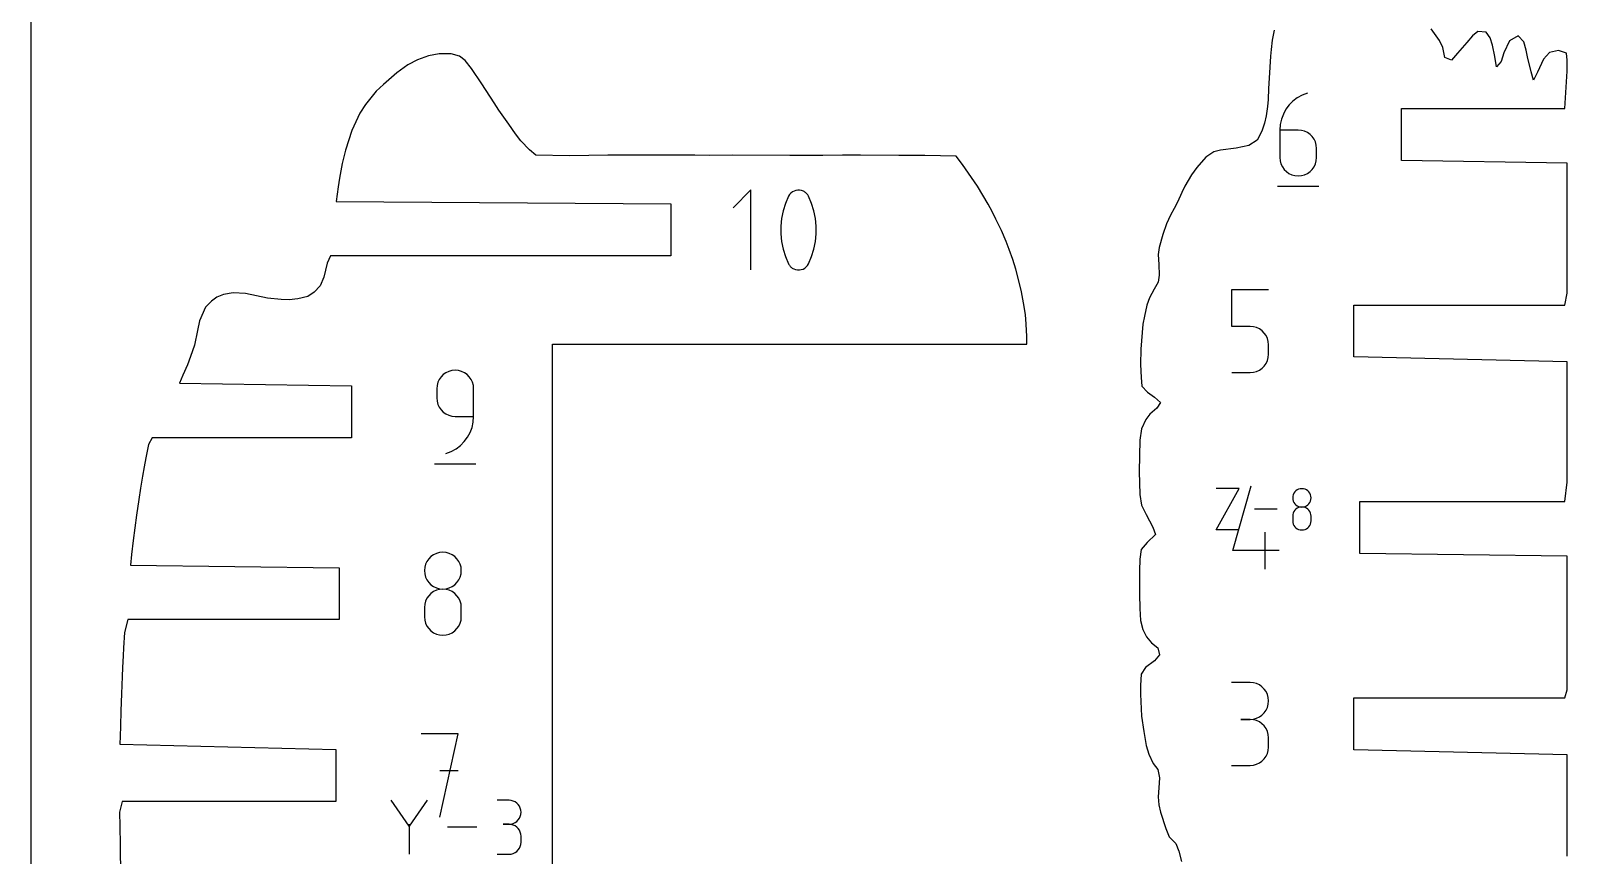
# Model space of a CAD drawing. Extents: x 0 to 600, y 0 to 900.
# Drawn here: x 0 to 115.4, y 212.5 to 274.4 of the extents above; entities that cross this region are included whole.
import ezdxf

# ---------------------------------------------------------------- set-up
doc = ezdxf.new("R2010")
doc.units = 0
doc.header["$MEASUREMENT"] = 0
for name, color, linetype in [('annotation', 7, 'Continuous'), ('boundary', 7, 'Continuous'), ('frame', 7, 'Continuous')]:
    doc.layers.add(name, color=color, linetype=linetype)

msp = doc.modelspace()

# ---------------------------------------------------------------- linework, layer by layer
at = {"layer": 'annotation', "color": 1}
for p, q in [((94.813514, 269.086028), (94.527446, 268.798746)), ((95.139537, 269.331885), (94.813514, 269.086028)), ((95.501796, 269.53132), (95.139537, 269.331885)), ((95.896572, 269.679337), (95.501796, 269.53132)), ((95.896572, 269.679337), (95.896572, 269.679337)), ((94.090049, 268.119894), (93.946157, 267.738318)), ((94.285052, 268.475035), (94.090049, 268.119894)), ((94.527446, 268.798746), (94.285052, 268.475035)), ((93.857095, 267.335303), (93.826582, 266.915848)), ((93.826582, 266.915848), (93.826582, 264.853252)), ((95.204629, 266.915848), (93.826582, 266.915848)), ((93.946157, 267.738318), (93.857095, 267.335303)), ((95.452474, 266.89373), (95.204629, 266.915848)), ((95.685688, 266.82994), (95.452474, 266.89373)), ((95.900391, 266.728326), (95.685688, 266.82994)), ((96.092706, 266.592734), (95.900391, 266.728326)), ((96.258752, 266.427011), (96.092706, 266.592734)), ((96.394651, 266.235004), (96.258752, 266.427011)), ((96.496524, 266.02056), (96.394651, 266.235004)), ((96.560492, 265.787525), (96.496524, 266.02056)), ((96.582677, 265.539746), (96.560492, 265.787525)), ((96.582677, 264.853252), (96.582677, 265.539746)), ((96.582677, 265.539746), (96.582677, 265.539746)), ((93.826582, 264.853252), (93.826582, 264.853252)), ((93.826582, 264.853252), (93.84883, 264.605354)), ((93.84883, 264.605354), (93.912959, 264.371997)), ((93.912959, 264.371997), (94.01504, 264.157086)), ((96.394651, 264.157086), (96.496524, 264.371997)), ((96.496524, 264.371997), (96.560492, 264.605354)), ((96.560492, 264.605354), (96.582677, 264.853252)), ((94.01504, 264.157086), (94.151148, 263.964527)), ((94.151148, 263.964527), (94.317354, 263.798222)), ((94.317354, 263.798222), (94.509732, 263.662078)), ((94.509732, 263.662078), (94.724355, 263.559997)), ((94.724355, 263.559997), (94.957297, 263.495886)), ((94.957297, 263.495886), (95.204629, 263.473648)), ((95.204629, 263.473648), (95.452474, 263.495886)), ((95.204629, 263.473648), (95.204629, 263.473648)), ((95.452474, 263.495886), (95.685688, 263.559997)), ((95.685688, 263.559997), (95.900391, 263.662078)), ((95.900391, 263.662078), (96.092706, 263.798222)), ((96.092706, 263.798222), (96.258752, 263.964527)), ((96.258752, 263.964527), (96.394651, 264.157086)), ((54.095601, 262.4151), (52.761049, 261.080172)), ((54.095601, 256.412065), (54.095601, 262.4151)), ((56.999783, 262.068622), (56.922291, 261.939756)), ((57.096358, 262.178437), (56.999783, 262.068622)), ((57.208819, 262.268141), (57.096358, 262.178437)), ((57.333968, 262.336671), (57.208819, 262.268141)), ((57.468608, 262.382962), (57.333968, 262.336671)), ((57.60954, 262.405954), (57.468608, 262.382962)), ((57.753568, 262.404582), (57.60954, 262.405954)), ((57.897494, 262.377785), (57.753568, 262.404582)), ((58.038119, 262.324499), (57.897494, 262.377785)), ((58.091953, 262.29621), (58.038119, 262.324499)), ((58.038119, 262.324499), (58.038119, 262.324499)), ((58.143612, 262.263716), (58.091953, 262.29621)), ((58.192845, 262.227275), (58.143612, 262.263716)), ((58.2394, 262.187143), (58.192845, 262.227275)), ((58.283028, 262.143578), (58.2394, 262.187143)), ((58.323476, 262.096838), (58.283028, 262.143578)), ((58.360495, 262.047179), (58.323476, 262.096838)), ((58.393833, 261.994858), (58.360495, 262.047179)), ((93.653985, 262.697937), (96.75683, 262.697937)), ((56.692176, 261.398617), (56.51959, 260.841783)), ((56.922291, 261.939756), (56.692176, 261.398617)), ((56.922291, 261.939756), (56.922291, 261.939756)), ((58.423238, 261.940133), (58.393833, 261.994858)), ((58.654469, 261.397878), (58.423238, 261.940133)), ((58.423238, 261.940133), (58.423238, 261.940133)), ((58.827891, 260.840208), (58.654469, 261.397878)), ((56.404533, 260.273697), (56.347004, 259.698796)), ((56.347004, 259.698796), (56.347004, 259.121523)), ((56.51959, 260.841783), (56.404533, 260.273697)), ((58.943506, 260.271563), (58.827891, 260.840208)), ((59.001314, 259.696384), (58.943506, 260.271563)), ((59.001314, 259.119111), (59.001314, 259.696384)), ((56.347004, 259.121523), (56.404533, 258.546316)), ((56.404533, 258.546316), (56.51959, 257.977615)), ((58.827891, 257.97604), (58.943506, 258.544182)), ((58.943506, 258.544182), (59.001314, 259.119111)), ((56.51959, 257.977615), (56.692176, 257.419862)), ((56.692176, 257.419862), (56.922291, 256.877495)), ((58.423238, 256.877872), (58.654469, 257.419123)), ((58.654469, 257.419123), (58.827891, 257.97604)), ((56.922291, 256.877495), (56.922291, 256.877495)), ((56.922291, 256.877495), (56.95159, 256.822879)), ((56.95159, 256.822879), (56.984681, 256.770819)), ((56.984681, 256.770819), (57.021426, 256.721473)), ((57.021426, 256.721473), (57.061684, 256.675)), ((57.061684, 256.675), (57.105316, 256.631556)), ((57.105316, 256.631556), (57.152183, 256.591302)), ((57.152183, 256.591302), (57.202145, 256.554393)), ((57.202145, 256.554393), (57.255064, 256.520989)), ((57.255064, 256.520989), (57.310798, 256.491247)), ((57.310798, 256.491247), (57.310798, 256.491247)), ((57.310798, 256.491247), (57.450316, 256.439091)), ((57.450316, 256.439091), (57.593404, 256.41318)), ((57.593404, 256.41318), (57.736826, 256.412455)), ((57.736826, 256.412455), (57.877348, 256.435861)), ((57.877348, 256.435861), (58.011735, 256.482341)), ((58.011735, 256.482341), (58.136752, 256.550839)), ((58.136752, 256.550839), (58.249165, 256.640298)), ((58.249165, 256.640298), (58.345739, 256.749661)), ((58.345739, 256.749661), (58.423238, 256.877872)), ((58.423238, 256.877872), (58.423238, 256.877872)), ((90.208871, 252.166118), (90.208871, 254.944887)), ((90.208871, 254.944887), (92.980204, 254.944887)), ((91.594537, 252.166118), (90.208871, 252.166118)), ((91.84334, 252.143878), (91.594537, 252.166118)), ((92.077625, 252.079736), (91.84334, 252.143878)), ((92.29345, 251.97756), (92.077625, 252.079736)), ((92.486879, 251.841218), (92.29345, 251.97756)), ((92.653972, 251.674579), (92.486879, 251.841218)), ((92.79079, 251.48151), (92.653972, 251.674579)), ((92.893394, 251.26588), (92.79079, 251.48151)), ((92.957845, 251.031557), (92.893394, 251.26588)), ((92.980204, 250.782408), (92.957845, 251.031557)), ((92.980204, 250.092119), (92.980204, 250.782408)), ((92.980204, 250.782408), (92.980204, 250.782408)), ((92.653843, 249.198479), (92.790703, 249.392104)), ((92.790703, 249.392104), (92.893349, 249.608202)), ((92.893349, 249.608202), (92.957832, 249.842849)), ((92.957832, 249.842849), (92.980204, 250.092119)), ((30.687754, 248.19153), (30.585108, 247.975379)), ((30.824613, 248.385216), (30.687754, 248.19153)), ((30.991738, 248.552505), (30.824613, 248.385216)), ((31.18518, 248.689464), (30.991738, 248.552505)), ((31.40099, 248.792161), (31.18518, 248.689464)), ((31.635219, 248.856662), (31.40099, 248.792161)), ((31.88392, 248.879037), (31.635219, 248.856662)), ((32.133135, 248.856662), (31.88392, 248.879037)), ((31.88392, 248.879037), (31.88392, 248.879037)), ((32.367638, 248.792161), (32.133135, 248.856662)), ((32.583529, 248.689464), (32.367638, 248.792161)), ((32.776906, 248.552505), (32.583529, 248.689464)), ((32.94387, 248.385216), (32.776906, 248.552505)), ((33.08052, 248.19153), (32.94387, 248.385216)), ((33.182957, 247.975379), (33.08052, 248.19153)), ((90.208871, 248.704887), (91.594537, 248.704887)), ((91.594537, 248.704887), (91.843237, 248.727248)), ((91.594537, 248.704887), (91.594537, 248.704887)), ((91.843237, 248.727248), (92.077467, 248.791714)), ((92.077467, 248.791714), (92.293277, 248.894358)), ((92.293277, 248.894358), (92.486718, 249.031256)), ((92.486718, 249.031256), (92.653843, 249.198479)), ((30.520625, 247.740696), (30.498253, 247.491414)), ((30.498253, 247.491414), (30.498253, 246.797602)), ((30.585108, 247.975379), (30.520625, 247.740696)), ((33.247279, 247.740696), (33.182957, 247.975379)), ((33.269586, 247.491414), (33.247279, 247.740696)), ((33.269586, 245.41037), (33.269586, 247.491414)), ((33.269586, 247.491414), (33.269586, 247.491414)), ((30.498253, 246.797602), (30.498253, 246.797602)), ((30.498253, 246.797602), (30.520625, 246.548333)), ((30.520625, 246.548333), (30.585108, 246.313686)), ((30.585108, 246.313686), (30.687754, 246.097587)), ((30.687754, 246.097587), (30.824613, 245.903963)), ((30.824613, 245.903963), (30.991738, 245.736739)), ((30.991738, 245.736739), (31.18518, 245.599842)), ((31.18518, 245.599842), (31.40099, 245.497197)), ((31.40099, 245.497197), (31.635219, 245.432731)), ((31.635219, 245.432731), (31.88392, 245.41037)), ((31.88392, 245.41037), (33.269586, 245.41037)), ((33.149375, 244.585261), (33.238907, 244.989649)), ((33.238907, 244.989649), (33.269586, 245.41037)), ((32.565249, 243.520946), (32.808788, 243.845824)), ((32.808788, 243.845824), (33.004749, 244.202291)), ((33.004749, 244.202291), (33.149375, 244.585261)), ((31.190499, 242.639037), (31.586759, 242.786703)), ((31.190499, 242.639037), (31.190499, 242.639037)), ((31.586759, 242.786703), (31.950476, 242.9863)), ((31.950476, 242.9863), (32.277893, 243.232743)), ((32.277893, 243.232743), (32.565249, 243.520946)), ((30.325094, 241.859037), (33.445094, 241.859037)), ((90.300246, 235.340513), (91.683956, 240.193281)), ((89.045585, 236.885757), (90.768021, 239.987854)), ((90.768021, 239.987854), (89.045585, 239.987854)), ((94.801883, 239.419523), (94.790768, 239.296176)), ((94.790768, 239.296176), (94.790768, 239.296176)), ((94.790768, 239.296176), (94.801889, 239.17225)), ((94.833924, 239.53574), (94.801883, 239.419523)), ((94.801889, 239.17225), (94.833946, 239.055582)), ((94.884931, 239.642856), (94.833924, 239.53574)), ((94.833946, 239.055582), (94.884974, 238.948126)), ((94.952948, 239.738901), (94.884931, 239.642856)), ((94.884974, 238.948126), (94.953012, 238.851839)), ((95.036015, 239.821902), (94.952948, 239.738901)), ((95.132174, 239.88989), (95.036015, 239.821902)), ((95.239468, 239.940893), (95.132174, 239.88989)), ((95.355938, 239.97294), (95.239468, 239.940893)), ((95.479625, 239.984061), (95.355938, 239.97294)), ((95.603313, 239.97294), (95.479625, 239.984061)), ((95.479625, 239.984061), (95.479625, 239.984061)), ((95.719783, 239.940893), (95.603313, 239.97294)), ((95.827077, 239.88989), (95.719783, 239.940893)), ((95.923236, 239.821902), (95.827077, 239.88989)), ((96.006303, 239.738901), (95.923236, 239.821902)), ((96.006239, 238.851839), (96.074277, 238.948126)), ((96.07432, 239.642856), (96.006303, 239.738901)), ((96.074277, 238.948126), (96.125305, 239.055582)), ((96.125327, 239.53574), (96.07432, 239.642856)), ((96.125305, 239.055582), (96.157361, 239.17225)), ((96.157368, 239.419523), (96.125327, 239.53574)), ((96.157361, 239.17225), (96.168483, 239.296176)), ((96.168483, 239.296176), (96.157368, 239.419523)), ((96.168483, 239.296176), (96.168483, 239.296176)), ((93.627773, 238.436806), (91.9316, 238.436806)), ((94.801883, 238.040578), (94.790768, 237.916709)), ((94.790768, 237.916709), (94.790768, 237.573545)), ((94.833924, 238.157201), (94.801883, 238.040578)), ((94.884931, 238.264622), (94.833924, 238.157201)), ((94.952948, 238.360885), (94.884931, 238.264622)), ((95.036015, 238.444033), (94.952948, 238.360885)), ((94.953012, 238.851839), (95.036095, 238.768675)), ((95.132174, 238.51211), (95.036015, 238.444033)), ((95.036095, 238.768675), (95.13226, 238.700588)), ((95.239468, 238.563159), (95.132174, 238.51211)), ((95.13226, 238.700588), (95.239546, 238.649534)), ((95.355938, 238.595223), (95.239468, 238.563159)), ((95.239546, 238.649534), (95.355989, 238.617468)), ((95.479625, 238.606345), (95.355938, 238.595223)), ((95.355989, 238.617468), (95.479625, 238.606345)), ((95.479625, 238.606345), (95.603262, 238.617468)), ((95.603313, 238.595229), (95.479625, 238.606345)), ((95.479625, 238.606345), (95.479625, 238.606345)), ((95.479625, 238.606345), (95.479625, 238.606345)), ((95.603262, 238.617468), (95.719705, 238.649534)), ((95.719783, 238.563181), (95.603313, 238.595229)), ((95.719705, 238.649534), (95.82699, 238.700588)), ((95.827077, 238.512153), (95.719783, 238.563181)), ((95.82699, 238.700588), (95.923156, 238.768675)), ((95.923236, 238.444097), (95.827077, 238.512153)), ((95.923156, 238.768675), (96.006239, 238.851839)), ((96.006303, 238.360965), (95.923236, 238.444097)), ((96.07432, 238.264708), (96.006303, 238.360965)), ((96.125327, 238.157279), (96.07432, 238.264708)), ((96.157368, 238.040629), (96.125327, 238.157279)), ((96.168483, 237.916709), (96.157368, 238.040629)), ((96.168483, 237.573545), (96.168483, 237.916709)), ((96.168483, 237.916709), (96.168483, 237.916709)), ((90.768021, 236.885757), (89.045585, 236.885757)), ((92.726435, 233.953281), (92.726435, 236.724614)), ((94.790768, 237.573545), (94.790768, 237.573545)), ((94.790768, 237.573545), (94.801889, 237.449686)), ((94.801889, 237.449686), (94.833946, 237.333196)), ((94.833946, 237.333196), (94.884974, 237.226)), ((94.884974, 237.226), (94.953012, 237.13002)), ((94.953012, 237.13002), (95.036095, 237.047178)), ((95.036095, 237.047178), (95.13226, 236.979398)), ((95.13226, 236.979398), (95.239546, 236.928603)), ((95.239546, 236.928603), (95.355989, 236.896716)), ((95.355989, 236.896716), (95.479625, 236.88566)), ((95.479625, 236.88566), (95.603262, 236.896716)), ((95.479625, 236.88566), (95.479625, 236.88566)), ((95.603262, 236.896716), (95.719705, 236.928603)), ((95.719705, 236.928603), (95.82699, 236.979398)), ((95.82699, 236.979398), (95.923156, 237.047178)), ((95.923156, 237.047178), (96.006239, 237.13002)), ((96.006239, 237.13002), (96.074277, 237.226)), ((96.074277, 237.226), (96.125305, 237.333196)), ((96.125305, 237.333196), (96.157361, 237.449686)), ((96.157361, 237.449686), (96.168483, 237.573545)), ((29.657964, 234.315044), (29.593513, 234.081268)), ((29.760568, 234.530513), (29.657964, 234.315044)), ((29.897386, 234.723711), (29.760568, 234.530513)), ((30.064479, 234.890672), (29.897386, 234.723711)), ((30.257908, 235.027432), (30.064479, 234.890672)), ((30.473734, 235.130027), (30.257908, 235.027432)), ((30.708018, 235.194491), (30.473734, 235.130027)), ((30.956821, 235.216861), (30.708018, 235.194491)), ((31.205624, 235.194491), (30.956821, 235.216861)), ((30.956821, 235.216861), (30.956821, 235.216861)), ((31.439908, 235.130027), (31.205624, 235.194491)), ((31.655734, 235.027432), (31.439908, 235.130027)), ((31.849163, 234.890672), (31.655734, 235.027432)), ((32.016256, 234.723711), (31.849163, 234.890672)), ((32.153074, 234.530513), (32.016256, 234.723711)), ((32.255678, 234.315044), (32.153074, 234.530513)), ((32.320129, 234.081268), (32.255678, 234.315044)), ((93.765, 235.340513), (90.300246, 235.340513)), ((29.593513, 234.081268), (29.571154, 233.833151)), ((29.571154, 233.833151), (29.571154, 233.833151)), ((29.571154, 233.833151), (29.593526, 233.583868)), ((29.593526, 233.583868), (29.658009, 233.349185)), ((29.658009, 233.349185), (29.760655, 233.133034)), ((32.152987, 233.133034), (32.255633, 233.349185)), ((32.255633, 233.349185), (32.320116, 233.583868)), ((32.320116, 233.583868), (32.342488, 233.833151)), ((32.342488, 233.833151), (32.320129, 234.081268)), ((32.342488, 233.833151), (32.342488, 233.833151)), ((29.760655, 233.133034), (29.897515, 232.939348)), ((30.064479, 232.11903), (29.897386, 231.951774)), ((29.897515, 232.939348), (30.06464, 232.77206)), ((30.257908, 232.255969), (30.064479, 232.11903)), ((30.06464, 232.77206), (30.258082, 232.635101)), ((30.473734, 232.358655), (30.257908, 232.255969)), ((30.258082, 232.635101), (30.473892, 232.532404)), ((30.708018, 232.423153), (30.473734, 232.358655)), ((30.473892, 232.532404), (30.708121, 232.467902)), ((30.956821, 232.445527), (30.708018, 232.423153)), ((30.708121, 232.467902), (30.956821, 232.445527)), ((30.956821, 232.445527), (31.205521, 232.467902)), ((31.205624, 232.423166), (30.956821, 232.445527)), ((30.956821, 232.445527), (30.956821, 232.445527)), ((30.956821, 232.445527), (30.956821, 232.445527)), ((31.205521, 232.467902), (31.439751, 232.532404)), ((31.439908, 232.3587), (31.205624, 232.423166)), ((31.439751, 232.532404), (31.65556, 232.635101)), ((31.655734, 232.256056), (31.439908, 232.3587)), ((31.65556, 232.635101), (31.849002, 232.77206)), ((31.849163, 232.119158), (31.655734, 232.256056)), ((31.849002, 232.77206), (32.016127, 232.939348)), ((32.016256, 231.951935), (31.849163, 232.119158)), ((32.016127, 232.939348), (32.152987, 233.133034)), ((29.593513, 231.307462), (29.571154, 231.058295)), ((29.571154, 231.058295), (29.571154, 230.368006)), ((29.657964, 231.542054), (29.593513, 231.307462)), ((29.760568, 231.758136), (29.657964, 231.542054)), ((29.897386, 231.951774), (29.760568, 231.758136)), ((32.153074, 231.75831), (32.016256, 231.951935)), ((32.255678, 231.542212), (32.153074, 231.75831)), ((32.320129, 231.307565), (32.255678, 231.542212)), ((32.342488, 231.058295), (32.320129, 231.307565)), ((32.342488, 230.368006), (32.342488, 231.058295)), ((32.342488, 231.058295), (32.342488, 231.058295)), ((29.571154, 230.368006), (29.571154, 230.368006)), ((29.571154, 230.368006), (29.593526, 230.118857)), ((29.593526, 230.118857), (29.658009, 229.884534)), ((29.658009, 229.884534), (29.760655, 229.668904)), ((32.152987, 229.668904), (32.255633, 229.884534)), ((32.255633, 229.884534), (32.320116, 230.118857)), ((32.320116, 230.118857), (32.342488, 230.368006)), ((29.760655, 229.668904), (29.897515, 229.475835)), ((29.897515, 229.475835), (30.06464, 229.309196)), ((30.06464, 229.309196), (30.258082, 229.172854)), ((30.258082, 229.172854), (30.473892, 229.070678)), ((30.473892, 229.070678), (30.708121, 229.006536)), ((30.708121, 229.006536), (30.956821, 228.984296)), ((30.956821, 228.984296), (31.205521, 229.006536)), ((30.956821, 228.984296), (30.956821, 228.984296)), ((31.205521, 229.006536), (31.439751, 229.070678)), ((31.439751, 229.070678), (31.65556, 229.172854)), ((31.65556, 229.172854), (31.849002, 229.309196)), ((31.849002, 229.309196), (32.016127, 229.475835)), ((32.016127, 229.475835), (32.152987, 229.668904)), ((91.590951, 225.434435), (90.205284, 225.434435)), ((91.840166, 225.412066), (91.590951, 225.434435)), ((92.074669, 225.347602), (91.840166, 225.412066)), ((92.29056, 225.245007), (92.074669, 225.347602)), ((92.483937, 225.108247), (92.29056, 225.245007)), ((92.650901, 224.941285), (92.483937, 225.108247)), ((92.787552, 224.748088), (92.650901, 224.941285)), ((92.889988, 224.532619), (92.787552, 224.748088)), ((92.95431, 224.298843), (92.889988, 224.532619)), ((92.976617, 224.050725), (92.95431, 224.298843)), ((92.95431, 223.801443), (92.976617, 224.050725)), ((92.976617, 224.050725), (92.976617, 224.050725)), ((92.074669, 222.749978), (92.29056, 222.852675)), ((92.29056, 222.852675), (92.483937, 222.989634)), ((92.483937, 222.989634), (92.650901, 223.156923)), ((92.650901, 223.156923), (92.787552, 223.350609)), ((92.787552, 223.350609), (92.889988, 223.56676)), ((92.889988, 223.56676), (92.95431, 223.801443)), ((91.590951, 222.663102), (90.897139, 222.663102)), ((90.897139, 222.663102), (91.590951, 222.663102)), ((91.590951, 222.663102), (91.840166, 222.685477)), ((91.840166, 222.640733), (91.590951, 222.663102)), ((91.590951, 222.663102), (91.590951, 222.663102)), ((91.840166, 222.685477), (92.074669, 222.749978)), ((92.074669, 222.576269), (91.840166, 222.640733)), ((92.29056, 222.473674), (92.074669, 222.576269)), ((92.483937, 222.336913), (92.29056, 222.473674)), ((92.650901, 222.169952), (92.483937, 222.336913)), ((92.787552, 221.976754), (92.650901, 222.169952)), ((92.889988, 221.761285), (92.787552, 221.976754)), ((92.95431, 221.52751), (92.889988, 221.761285)), ((32.112233, 221.569946), (29.337378, 221.569946)), ((30.725002, 215.329946), (32.112233, 221.569946)), ((92.976617, 221.279392), (92.95431, 221.52751)), ((92.95431, 220.33736), (92.976617, 220.58558)), ((92.976617, 220.58558), (92.976617, 221.279392)), ((92.976617, 221.279392), (92.976617, 221.279392)), ((92.074669, 219.288659), (92.29056, 219.391212)), ((92.29056, 219.391212), (92.483937, 219.52793)), ((92.483937, 219.52793), (92.650901, 219.694859)), ((92.650901, 219.694859), (92.787552, 219.888044)), ((92.787552, 219.888044), (92.889988, 220.103529)), ((92.889988, 220.103529), (92.95431, 220.33736)), ((32.112233, 218.791178), (30.725002, 218.791178)), ((90.205284, 219.20187), (91.590951, 219.20187)), ((91.590951, 219.20187), (91.840166, 219.224227)), ((91.590951, 219.20187), (91.590951, 219.20187)), ((91.840166, 219.224227), (92.074669, 219.288659)), ((28.419479, 214.637504), (27.066826, 216.593626)), ((29.771878, 216.593626), (28.419479, 214.637504)), ((35.931169, 216.588794), (35.030672, 216.588794)), ((36.093126, 216.574257), (35.931169, 216.588794)), ((36.245521, 216.532364), (36.093126, 216.574257)), ((36.385821, 216.465691), (36.245521, 216.532364)), ((36.51149, 216.376815), (36.385821, 216.465691)), ((36.619995, 216.268312), (36.51149, 216.376815)), ((36.708799, 216.14276), (36.619995, 216.268312)), ((36.775369, 216.002734), (36.708799, 216.14276)), ((36.81717, 215.850811), (36.775369, 216.002734)), ((36.831667, 215.689568), (36.81717, 215.850811)), ((28.419479, 214.794919), (28.419479, 212.538208)), ((35.931169, 214.787799), (35.480285, 214.787799)), ((35.480285, 214.787799), (35.931169, 214.787799)), ((35.931169, 214.787799), (36.093126, 214.802339)), ((36.093126, 214.773262), (35.931169, 214.787799)), ((35.931169, 214.787799), (35.931169, 214.787799)), ((36.093126, 214.802339), (36.245521, 214.844257)), ((36.245521, 214.731369), (36.093126, 214.773262)), ((36.245521, 214.844257), (36.385821, 214.910996)), ((36.385821, 214.664696), (36.245521, 214.731369)), ((36.385821, 214.910996), (36.51149, 215.000001)), ((36.51149, 215.000001), (36.619995, 215.108716)), ((36.619995, 215.108716), (36.708799, 215.234586)), ((36.708799, 215.234586), (36.775369, 215.375055)), ((36.775369, 215.375055), (36.81717, 215.527568)), ((36.81717, 215.527568), (36.831667, 215.689568)), ((36.831667, 215.689568), (36.831667, 215.689568)), ((33.510367, 214.565917), (31.293073, 214.565917)), ((36.51149, 214.57582), (36.385821, 214.664696)), ((36.619995, 214.467317), (36.51149, 214.57582)), ((36.708799, 214.341765), (36.619995, 214.467317)), ((36.775369, 214.201739), (36.708799, 214.341765)), ((36.81717, 214.049816), (36.775369, 214.201739)), ((36.831667, 213.888573), (36.81717, 214.049816)), ((36.831667, 213.437688), (36.831667, 213.888573)), ((36.831667, 213.888573), (36.831667, 213.888573)), ((35.030672, 212.538462), (35.931169, 212.538462)), ((35.931169, 212.538462), (36.093126, 212.552991)), ((35.931169, 212.538462), (35.931169, 212.538462)), ((36.093126, 212.552991), (36.245521, 212.594863)), ((36.245521, 212.594863), (36.385821, 212.661509)), ((36.385821, 212.661509), (36.51149, 212.750357)), ((36.51149, 212.750357), (36.619995, 212.858839)), ((36.619995, 212.858839), (36.708799, 212.984383)), ((36.708799, 212.984383), (36.775369, 213.12442)), ((36.775369, 213.12442), (36.81717, 213.276378)), ((36.81717, 213.276378), (36.831667, 213.437688))]:
    msp.add_line(p, q, dxfattribs=at)
at = {"layer": 'boundary', "color": 5}
for p, q in [((93.251642, 273.655901), (93.17543, 272.973505)), ((93.400447, 274.419407), (93.251642, 273.655901)), ((105.829979, 273.645705), (105.192123, 274.509609)), ((106.075718, 273.116138), (105.829979, 273.645705)), ((108.307004, 273.992969), (107.86119, 273.495526)), ((108.702498, 274.32805), (108.307004, 273.992969)), ((109.312512, 274.271985), (108.702498, 274.32805)), ((109.621285, 273.832572), (109.312512, 274.271985)), ((109.793092, 273.281144), (109.621285, 273.832572)), ((111.081924, 273.626707), (110.650996, 272.709601)), ((111.725472, 273.999716), (111.081924, 273.626707)), ((112.148834, 273.537185), (111.725472, 273.999716)), ((29.870308, 272.481858), (29.051755, 272.196352)), ((30.687344, 272.629658), (29.870308, 272.481858)), ((31.582411, 272.631446), (30.687344, 272.629658)), ((32.211712, 272.452431), (31.582411, 272.631446)), ((32.628179, 272.127241), (32.211712, 272.452431)), ((93.129785, 272.462356), (93.016798, 270.820281)), ((93.17543, 272.973505), (93.129785, 272.462356)), ((106.222332, 272.356725), (106.075718, 273.116138)), ((107.166455, 272.689699), (106.720852, 272.156561)), ((107.86119, 273.495526), (107.166455, 272.689699)), ((109.96328, 272.434776), (109.793092, 273.281144)), ((110.100411, 271.674049), (109.96328, 272.434776)), ((110.650996, 272.709601), (110.451378, 272.055479)), ((112.322423, 272.922652), (112.148834, 273.537185)), ((112.43944, 272.414619), (112.322423, 272.922652)), ((112.700433, 271.279095), (112.43944, 272.414619)), ((114.073742, 272.728415), (113.627898, 272.227744)), ((114.747402, 272.888445), (114.073742, 272.728415)), ((115.354788, 272.682848), (114.747402, 272.888445)), ((115.415844, 272.163472), (115.354788, 272.682848)), ((28.322251, 271.810706), (27.496271, 271.207556)), ((29.051755, 272.196352), (28.322251, 271.810706)), ((33.107012, 271.538367), (32.628179, 272.127241)), ((33.875561, 270.397994), (33.107012, 271.538367)), ((106.720852, 272.156561), (106.222332, 272.356725)), ((110.451378, 272.055479), (110.100411, 271.674049)), ((112.890812, 270.660349), (112.700433, 271.279095)), ((113.173311, 271.265219), (112.890812, 270.660349)), ((113.627898, 272.227744), (113.173311, 271.265219)), ((115.22144, 268.526493), (115.416365, 271.340265)), ((115.416365, 271.340265), (115.415844, 272.163472)), ((26.493588, 270.34328), (25.955297, 269.845831)), ((27.496271, 271.207556), (26.493588, 270.34328)), ((34.820126, 268.967852), (33.875561, 270.397994)), ((93.016798, 270.820281), (92.981231, 270.034624)), ((25.955297, 269.845831), (25.137755, 268.834033)), ((35.170581, 268.420153), (34.820126, 268.967852)), ((92.945248, 269.210465), (92.89028, 268.697178)), ((92.981231, 270.034624), (92.945248, 269.210465)), ((24.713638, 268.183546), (24.11396, 266.886147)), ((25.137755, 268.834033), (24.713638, 268.183546)), ((35.911543, 267.347709), (35.170581, 268.420153)), ((92.810103, 267.990755), (92.68214, 267.425402)), ((92.89028, 268.697178), (92.810103, 267.990755)), ((102.96252, 264.626493), (102.96252, 268.526493)), ((102.96252, 268.526493), (115.22144, 268.526493)), ((24.11396, 266.886147), (23.644606, 265.414526)), ((36.41276, 266.621712), (35.911543, 267.347709)), ((36.819119, 266.096212), (36.41276, 266.621712)), ((92.466304, 266.836356), (92.123252, 266.165609)), ((92.68214, 267.425402), (92.466304, 266.836356)), ((37.469705, 265.434178), (36.819119, 266.096212)), ((90.548079, 265.561461), (89.379091, 265.408621)), ((91.493233, 265.749731), (90.548079, 265.561461)), ((92.123252, 266.165609), (91.493233, 265.749731)), ((23.39839, 264.395529), (23.200798, 263.313619)), ((23.644606, 265.414526), (23.39839, 264.395529)), ((37.946959, 265.026282), (37.469705, 265.434178)), ((40.47574, 264.991675), (37.946959, 265.026282)), ((41.909289, 265.00909), (40.47574, 264.991675)), ((43.360598, 265.021119), (41.909289, 265.00909)), ((45.199111, 265.028523), (43.360598, 265.021119)), ((45.965385, 265.028711), (45.199111, 265.028523)), ((47.397584, 265.021209), (45.965385, 265.028711)), ((48.14562, 265.025556), (47.397584, 265.021209)), ((49.87576, 265.021898), (48.14562, 265.025556)), ((50.949966, 265.015034), (49.87576, 265.021898)), ((52.67833, 265.029946), (50.949966, 265.015034)), ((57.017981, 265.017666), (52.67833, 265.029946)), ((58.102753, 265.012454), (57.017981, 265.017666)), ((58.725925, 265.00313), (58.102753, 265.012454)), ((59.492261, 265.011641), (58.725925, 265.00313)), ((60.980854, 265.028429), (59.492261, 265.011641)), ((61.611203, 265.024674), (60.980854, 265.028429)), ((62.315506, 265.028209), (61.611203, 265.024674)), ((65.210251, 265.015267), (62.315506, 265.028209)), ((66.653205, 265.002982), (65.210251, 265.015267)), ((67.171166, 264.994246), (66.653205, 265.002982)), ((69.518777, 264.962049), (67.171166, 264.994246)), ((69.986522, 264.330085), (69.518777, 264.962049)), ((71.104802, 262.706292), (69.986522, 264.330085)), ((88.266696, 264.878035), (87.595484, 264.095272)), ((88.87029, 265.284836), (88.266696, 264.878035)), ((89.379091, 265.408621), (88.87029, 265.284836)), ((115.416447, 264.431493), (102.96252, 264.626493)), ((115.416449, 263.339758), (115.416447, 264.431493)), ((23.200798, 263.313619), (23.094747, 262.642048)), ((87.193619, 263.545064), (86.691862, 262.70557)), ((87.595484, 264.095272), (87.193619, 263.545064)), ((115.416454, 261.177633), (115.416449, 263.339758)), ((23.094747, 262.642048), (22.934981, 261.558582)), ((71.917586, 261.34093), (71.104802, 262.706292)), ((86.459823, 262.235875), (86.14788, 261.494942)), ((86.691862, 262.70557), (86.459823, 262.235875)), ((22.934981, 261.558582), (48.081614, 261.363583)), ((48.081614, 261.363583), (48.081614, 257.463582)), ((72.224943, 260.794851), (71.917586, 261.34093)), ((85.901316, 261.020864), (85.601321, 260.513653)), ((86.14788, 261.494942), (85.901316, 261.020864)), ((115.416479, 256.804518), (115.416454, 261.177633)), ((72.505401, 260.228553), (72.224943, 260.794851)), ((72.912044, 259.366986), (72.505401, 260.228553)), ((85.317452, 259.867362), (85.044959, 259.083255)), ((85.601321, 260.513653), (85.317452, 259.867362)), ((73.265787, 258.547119), (72.912044, 259.366986)), ((73.504222, 257.956555), (73.265787, 258.547119)), ((85.044959, 259.083255), (84.767055, 258.103333)), ((22.524056, 257.463583), (22.271191, 256.912798)), ((48.081614, 257.463582), (22.524056, 257.463583)), ((73.762635, 257.204907), (73.504222, 257.956555)), ((84.767055, 258.103333), (84.687624, 257.570494)), ((84.687624, 257.570494), (84.744672, 256.828541)), ((22.271191, 256.912798), (22.01383, 255.86094)), ((73.991488, 256.4768), (73.762635, 257.204907)), ((74.230522, 255.605539), (73.991488, 256.4768)), ((84.744672, 256.828541), (84.7617, 256.018364)), ((115.416499, 255.231269), (115.416479, 256.804518)), ((21.732868, 255.226149), (21.297241, 254.746707)), ((22.01383, 255.86094), (21.732868, 255.226149)), ((74.426476, 254.766658), (74.230522, 255.605539)), ((84.698993, 255.502905), (84.376105, 254.977548)), ((84.7617, 256.018364), (84.698993, 255.502905)), ((115.416507, 254.658858), (115.416499, 255.231269)), ((13.567146, 254.077839), (13.131738, 253.61887)), ((13.989623, 254.367512), (13.567146, 254.077839)), ((14.471275, 254.56289), (13.989623, 254.367512)), ((15.196066, 254.683231), (14.471275, 254.56289)), ((16.142583, 254.646056), (15.196066, 254.683231)), ((17.796326, 254.288083), (16.142583, 254.646056)), ((18.802407, 254.187345), (17.796326, 254.288083)), ((19.415418, 254.178761), (18.802407, 254.187345)), ((20.060587, 254.241238), (19.415418, 254.178761)), ((20.803719, 254.428669), (20.060587, 254.241238)), ((21.297241, 254.746707), (20.803719, 254.428669)), ((74.582663, 253.953564), (74.426476, 254.766658)), ((74.710821, 253.075199), (74.582663, 253.953564)), ((84.036151, 254.308144), (83.839972, 253.761672)), ((84.376105, 254.977548), (84.036151, 254.308144)), ((115.221511, 253.774887), (115.416507, 254.658858)), ((13.131738, 253.61887), (12.678807, 252.601768)), ((74.780762, 252.338806), (74.710821, 253.075199)), ((83.657243, 252.950695), (83.544742, 252.330661)), ((83.839972, 253.761672), (83.657243, 252.950695)), ((99.39532, 249.874887), (99.39532, 253.774887)), ((99.39532, 253.774887), (115.221511, 253.774887)), ((12.536641, 251.86343), (12.290669, 250.753065)), ((12.678807, 252.601768), (12.536641, 251.86343)), ((74.830537, 251.42006), (74.780762, 252.338806)), ((83.544742, 252.330661), (83.429878, 251.093415)), ((12.290669, 250.753065), (12.008984, 249.913619)), ((39.182026, 250.846065), (42.45272, 250.847193)), ((39.182192, 248.253892), (39.182026, 250.846065)), ((42.45272, 250.847193), (43.993441, 250.847456)), ((43.993441, 250.847456), (51.864812, 250.84708)), ((51.864812, 250.84708), (56.976736, 250.847089)), ((56.976736, 250.847089), (58.271228, 250.847089)), ((58.271228, 250.847089), (59.799034, 250.847089)), ((59.799034, 250.847089), (61.530405, 250.847089)), ((61.530405, 250.847089), (62.449516, 250.847089)), ((62.449516, 250.847089), (63.559792, 250.847089)), ((63.559792, 250.847089), (64.695546, 250.847089)), ((64.695546, 250.847089), (65.823837, 250.847392)), ((65.823837, 250.847392), (67.324776, 250.847506)), ((67.324776, 250.847506), (69.324253, 250.847618)), ((69.324253, 250.847618), (70.174626, 250.847679)), ((70.174626, 250.847679), (71.75028, 250.847345)), ((71.75028, 250.847345), (72.707601, 250.847226)), ((72.707601, 250.847226), (73.610303, 250.847175)), ((73.610303, 250.847175), (74.832671, 250.84694)), ((74.832671, 250.84694), (74.830537, 251.42006)), ((83.388581, 250.467834), (83.360364, 249.313578)), ((83.429878, 251.093415), (83.388581, 250.467834)), ((12.008984, 249.913619), (11.766582, 249.295882)), ((83.360364, 249.313578), (83.401111, 248.345268)), ((115.416561, 249.508876), (99.39532, 249.874887)), ((115.416588, 248.028618), (115.416561, 249.508876)), ((11.431435, 248.50908), (11.185376, 247.904037)), ((11.766582, 249.295882), (11.431435, 248.50908)), ((39.182071, 247.70095), (39.182192, 248.253892)), ((83.401111, 248.345268), (83.468246, 247.683743)), ((11.185376, 247.904037), (24.085094, 247.709037)), ((24.085094, 247.709037), (24.085094, 243.809037)), ((39.182404, 245.068014), (39.182071, 247.70095)), ((83.468246, 247.683743), (83.886782, 247.23663)), ((83.886782, 247.23663), (84.423009, 246.859215)), ((115.416587, 243.336382), (115.416588, 248.028618)), ((84.576221, 246.024305), (84.069278, 245.589267)), ((84.423009, 246.859215), (84.866651, 246.451464)), ((84.866651, 246.451464), (84.576221, 246.024305)), ((39.182583, 242.025627), (39.182404, 245.068014)), ((83.762569, 245.181616), (83.438041, 244.469463)), ((84.069278, 245.589267), (83.762569, 245.181616)), ((9.126608, 243.809037), (8.844638, 243.312607)), ((24.085094, 243.809037), (9.126608, 243.809037)), ((83.317964, 243.629564), (83.263421, 241.273397)), ((83.438041, 244.469463), (83.317964, 243.629564)), ((8.844638, 243.312607), (8.645572, 242.293157)), ((115.416588, 242.778948), (115.416587, 243.336382)), ((115.416593, 242.167492), (115.416588, 242.778948)), ((8.512866, 241.620462), (8.40042, 240.918995)), ((8.645572, 242.293157), (8.512866, 241.620462)), ((39.182624, 237.18316), (39.182583, 242.025627)), ((83.263421, 241.273397), (83.322529, 239.548276)), ((115.416618, 240.482421), (115.416593, 242.167492)), ((8.40042, 240.918995), (8.255468, 240.018671)), ((115.221632, 239.023281), (115.416618, 240.482421)), ((8.127075, 239.185197), (7.947661, 237.98582)), ((8.255468, 240.018671), (8.127075, 239.185197)), ((83.322529, 239.548276), (83.440494, 238.749038)), ((99.833406, 235.123281), (99.833406, 239.023281)), ((99.833406, 239.023281), (115.221632, 239.023281)), ((7.947661, 237.98582), (7.696651, 236.099081)), ((83.440494, 238.749038), (83.780544, 238.049291)), ((83.780544, 238.049291), (84.032293, 237.578612)), ((39.182652, 234.287442), (39.182624, 237.18316)), ((84.032293, 237.578612), (84.279985, 237.091454)), ((84.279985, 237.091454), (84.482597, 236.535472)), ((7.696651, 236.099081), (7.56884, 235.032266)), ((83.873076, 235.953317), (83.402315, 235.42863)), ((84.482597, 236.535472), (83.873076, 235.953317)), ((7.56884, 235.032266), (7.486781, 234.249491)), ((83.322149, 234.693921), (83.291897, 233.825108)), ((83.402315, 235.42863), (83.322149, 234.693921)), ((115.416685, 234.928281), (99.833406, 235.123281)), ((115.416736, 231.766249), (115.416685, 234.928281)), ((7.486781, 234.249491), (23.157604, 234.054491)), ((23.157604, 234.054491), (23.157604, 230.154491)), ((39.182649, 229.706694), (39.182652, 234.287442)), ((83.291897, 233.825108), (83.27288, 233.07636)), ((83.27288, 233.07636), (83.273728, 232.064124)), ((83.273728, 232.064124), (83.300503, 230.994565)), ((83.300503, 230.994565), (83.351819, 230.076884)), ((115.416762, 227.818105), (115.416736, 231.766249)), ((7.303244, 230.154491), (7.052175, 229.175717)), ((23.157604, 230.154491), (7.303244, 230.154491)), ((39.18265, 224.684855), (39.182649, 229.706694)), ((83.351819, 230.076884), (83.532722, 229.407706)), ((7.052175, 229.175717), (6.97515, 228.04112)), ((83.532722, 229.407706), (83.812193, 228.867781)), ((83.812193, 228.867781), (84.197856, 228.406885)), ((6.934498, 227.433796), (6.89281, 226.549194)), ((6.97515, 228.04112), (6.934498, 227.433796)), ((84.197856, 228.406885), (84.654331, 228.030049)), ((84.792657, 227.517983), (84.405677, 227.061535)), ((84.654331, 228.030049), (84.792657, 227.517983)), ((115.416771, 226.15921), (115.416762, 227.818105)), ((6.89281, 226.549194), (6.858011, 225.886117)), ((83.735934, 226.567796), (83.421543, 226.064249)), ((84.405677, 227.061535), (83.735934, 226.567796)), ((6.858011, 225.886117), (6.813214, 224.586647)), ((83.421543, 226.064249), (83.357618, 225.195659)), ((83.357618, 225.195659), (83.363853, 224.564509)), ((115.416782, 224.871472), (115.416771, 226.15921)), ((6.813214, 224.586647), (6.778301, 223.303548)), ((39.182647, 222.046369), (39.18265, 224.684855)), ((83.363853, 224.564509), (83.446947, 222.893281)), ((99.391733, 220.371675), (99.391733, 224.271675)), ((99.391733, 224.271675), (115.221781, 224.271675)), ((115.221781, 224.271675), (115.416782, 224.871472)), ((6.778301, 223.303548), (6.743429, 222.159854)), ((83.446947, 222.893281), (83.598854, 221.745365)), ((6.743429, 222.159854), (6.711037, 221.400535)), ((39.18265, 219.777513), (39.182647, 222.046369)), ((83.598854, 221.745365), (83.797582, 220.692504)), ((6.711037, 221.400535), (6.699224, 220.809889)), ((6.699224, 220.809889), (22.925784, 220.399946)), ((83.797582, 220.692504), (83.989987, 220.044388)), ((22.925784, 220.399946), (22.925784, 216.499946)), ((39.182649, 213.064769), (39.18265, 219.777513)), ((83.989987, 220.044388), (84.317566, 219.340879)), ((84.317566, 219.340879), (84.653316, 218.89474)), ((115.416779, 219.993435), (99.391733, 220.371675)), ((115.416664, 213.000324), (115.416779, 219.993435)), ((84.653316, 218.89474), (84.796326, 218.265452)), ((84.796326, 218.265452), (84.741261, 217.513395)), ((84.741261, 217.513395), (84.681616, 216.841915)), ((6.864218, 216.499946), (6.67015, 215.697455)), ((22.925784, 216.499946), (6.864218, 216.499946)), ((84.681616, 216.841915), (84.744019, 216.253481)), ((84.744019, 216.253481), (84.855976, 215.697093)), ((6.67015, 215.697455), (6.680817, 214.639013)), ((84.855976, 215.697093), (85.250934, 214.464522)), ((6.680817, 214.639013), (6.708113, 213.234079)), ((85.250934, 214.464522), (85.524701, 213.830721)), ((85.524701, 213.830721), (86.005668, 213.349347)), ((6.708113, 213.234079), (6.729718, 212.561642)), ((6.729718, 212.561642), (6.775989, 210.481814)), ((39.182652, 207.429082), (39.182649, 213.064769)), ((86.005668, 213.349347), (86.231918, 212.774562)), ((86.231918, 212.774562), (86.438761, 211.980294)), ((115.416656, 212.380214), (115.416664, 213.000324))]:
    msp.add_line(p, q, dxfattribs=at)
at = {"layer": 'frame', "color": 5}
msp.add_line((0, 900), (0, 0), dxfattribs=at)

doc.saveas('drawing.dxf')
